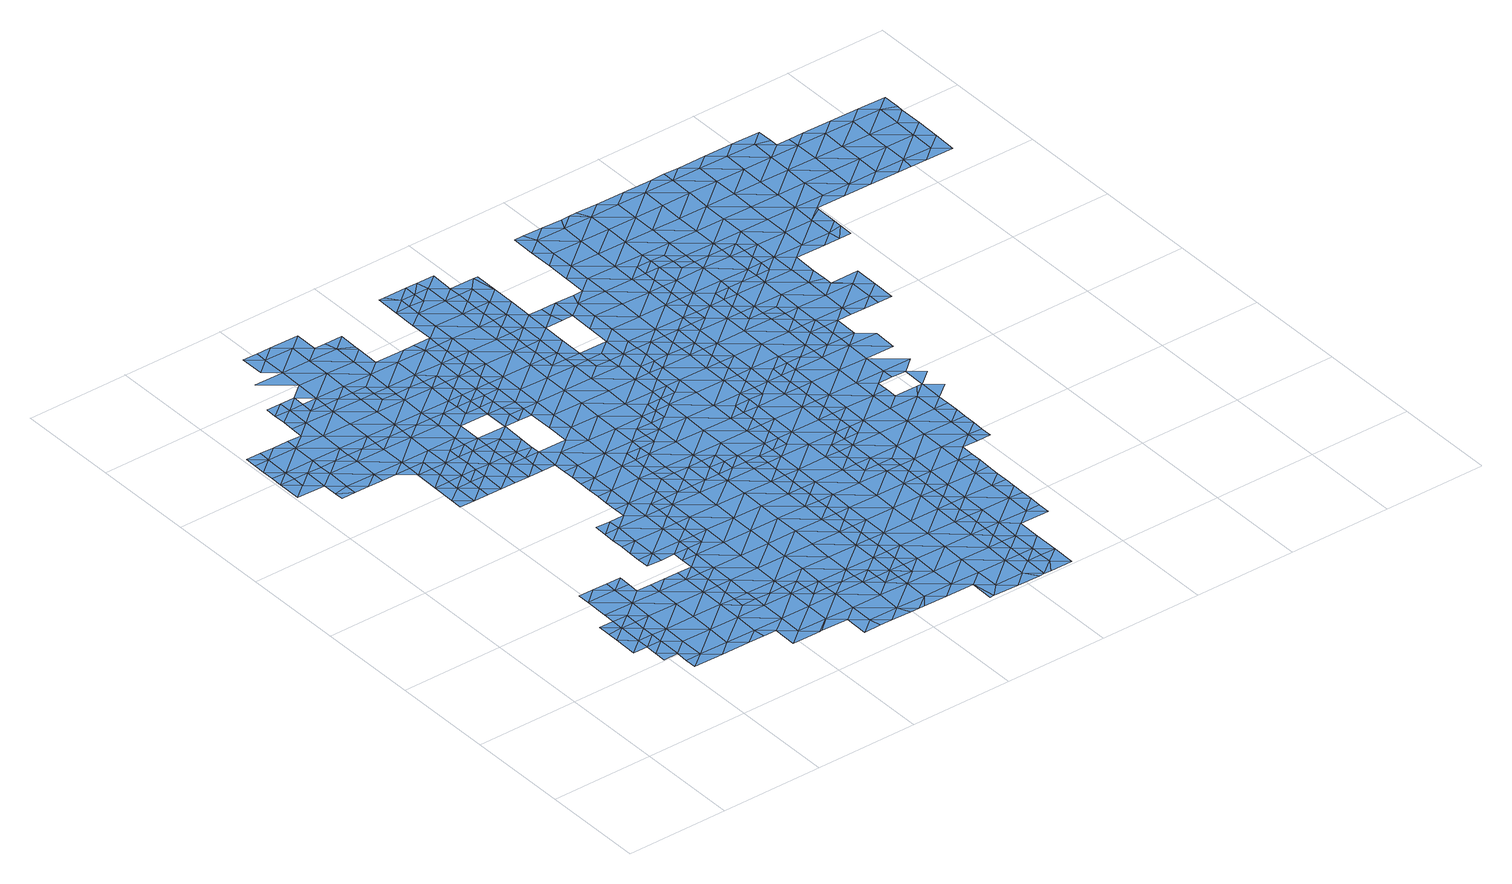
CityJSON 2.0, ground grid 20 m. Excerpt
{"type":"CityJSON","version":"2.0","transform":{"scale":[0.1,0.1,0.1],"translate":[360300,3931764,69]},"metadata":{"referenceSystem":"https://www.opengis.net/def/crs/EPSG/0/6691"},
"CityObjects":{
"waterbody1":{"type":"WaterBody","attributes":{"name":"9","class":"1140","function":"1","WaterBodyRiverFloodingRiskAttribute.description":"5","WaterBodyRiverFloodingRiskAttribute.rankOrg":"2","WaterBodyRiverFloodingRiskAttribute.adminType":"2","WaterBodyRiverFloodingRiskAttribute.scale":"L1"},"geometry":[{"type":"MultiSurface","lod":"1","boundaries":[[[0,1,2]],[[3,4,2]],[[1,3,2]],[[5,6,1]],[[5,7,6]],[[8,6,7]],[[6,9,1]],[[3,1,9]],[[10,11,12]],[[13,14,15]],[[13,3,9]],[[15,3,13]],[[16,17,12]],[[18,11,19]],[[20,6,8]],[[6,21,9]],[[16,12,11]],[[22,23,17]],[[18,14,13]],[[19,14,18]],[[21,13,9]],[[16,11,18]],[[6,20,21]],[[24,18,13]],[[25,17,16]],[[22,17,25]],[[20,8,26]],[[27,24,13]],[[24,16,18]],[[27,13,21]],[[28,22,25]],[[29,25,16]],[[30,20,26]],[[31,29,16]],[[20,32,21]],[[33,28,25]],[[30,32,20]],[[34,33,25]],[[34,25,29]],[[35,27,21]],[[31,16,24]],[[30,26,36]],[[32,35,21]],[[37,24,27]],[[38,29,31]],[[35,37,27]],[[37,31,24]],[[30,36,39]],[[40,38,31]],[[41,32,30]],[[39,41,30]],[[42,43,44]],[[39,45,46]],[[47,48,44]],[[46,41,39]],[[35,32,49]],[[50,31,37]],[[45,51,46]],[[40,31,50]],[[41,52,32]],[[47,44,43]],[[53,54,35]],[[55,56,57]],[[53,35,49]],[[37,35,54]],[[58,59,48]],[[49,32,52]],[[58,48,47]],[[60,47,43]],[[61,40,50]],[[57,48,59]],[[62,60,43]],[[63,64,37]],[[57,65,55]],[[37,54,63]],[[50,37,64]],[[66,65,57]],[[67,49,52]],[[57,59,66]],[[68,69,70]],[[71,72,51]],[[73,47,60]],[[74,75,50]],[[70,69,76]],[[77,68,70]],[[46,51,72]],[[74,50,64]],[[61,50,75]],[[62,78,60]],[[41,46,79]],[[41,80,52]],[[81,67,52]],[[82,77,70]],[[83,77,82]],[[84,72,71]],[[85,83,82]],[[76,86,70]],[[46,72,79]],[[82,87,85]],[[88,60,78]],[[73,60,88]],[[89,85,87]],[[89,90,91]],[[41,79,80]],[[81,52,80]],[[92,82,70]],[[90,89,87]],[[93,94,78]],[[95,84,96]],[[88,78,94]],[[70,86,97]],[[98,95,96]],[[99,72,84]],[[100,81,80]],[[101,102,103]],[[79,104,80]],[[97,86,105]],[[101,88,94]],[[103,88,101]],[[92,70,97]],[[87,82,92]],[[90,87,106]],[[93,107,94]],[[79,72,108]],[[104,109,80]],[[101,110,102]],[[84,95,99]],[[109,111,80]],[[79,108,104]],[[98,112,95]],[[113,101,94]],[[114,102,110]],[[100,80,111]],[[105,115,97]],[[72,99,108]],[[116,87,92]],[[113,94,107]],[[117,114,118]],[[106,87,116]],[[118,114,110]],[[119,120,97]],[[121,110,101]],[[119,97,115]],[[122,121,101]],[[123,95,112]],[[92,97,120]],[[124,104,108]],[[125,113,107]],[[101,113,122]],[[126,125,107]],[[127,106,116]],[[128,106,127]],[[99,95,123]],[[129,118,110]],[[130,131,92]],[[132,128,127]],[[130,92,120]],[[133,129,110]],[[134,123,112]],[[133,110,121]],[[116,92,131]],[[135,124,108]],[[136,132,127]],[[137,113,125]],[[138,132,136]],[[108,99,139]],[[140,141,116]],[[139,99,123]],[[142,138,136]],[[140,116,131]],[[126,143,125]],[[139,144,108]],[[127,116,141]],[[145,142,136]],[[146,142,145]],[[134,147,123]],[[148,146,145]],[[135,108,144]],[[149,125,143]],[[150,136,127]],[[137,125,149]],[[151,143,152]],[[151,148,145]],[[152,148,151]],[[147,153,123]],[[127,141,154]],[[123,155,139]],[[156,135,144]],[[157,149,143]],[[158,144,139]],[[159,145,136]],[[153,155,123]],[[157,143,151]],[[154,141,160]],[[150,127,154]],[[155,158,139]],[[161,156,144]],[[147,162,153]],[[163,161,144]],[[145,164,151]],[[163,144,158]],[[160,165,154]],[[159,136,150]],[[159,164,145]],[[166,149,157]],[[151,164,157]],[[167,150,154]],[[153,162,168]],[[167,154,165]],[[169,158,155]],[[164,170,157]],[[171,159,150]],[[168,172,153]],[[153,172,155]],[[173,171,150]],[[173,150,167]],[[174,167,165]],[[157,170,166]],[[175,169,155]],[[176,174,165]],[[177,164,159]],[[178,179,180]],[[178,181,182]],[[183,177,159]],[[184,175,155]],[[183,159,171]],[[172,184,155]],[[179,185,180]],[[170,186,166]],[[187,172,168]],[[188,167,174]],[[181,178,180]],[[189,166,186]],[[176,190,174]],[[185,191,180]],[[192,188,174]],[[193,164,177]],[[180,194,181]],[[184,195,175]],[[196,189,197]],[[189,186,197]],[[195,198,199]],[[192,174,190]],[[200,187,201]],[[199,175,195]],[[202,193,177]],[[197,203,196]],[[203,191,204]],[[170,164,205]],[[180,191,194]],[[204,196,203]],[[206,184,172]],[[195,207,198]],[[208,192,190]],[[209,207,210]],[[209,198,207]],[[211,208,190]],[[164,193,205]],[[212,194,191]],[[187,200,213]],[[214,206,172]],[[186,170,215]],[[186,216,197]],[[172,187,214]],[[217,213,200]],[[207,218,210]],[[202,219,193]],[[191,203,212]],[[215,170,205]],[[184,220,195]],[[221,218,222]],[[221,210,218]],[[187,213,214]],[[223,192,208]],[[212,224,194]],[[224,225,226]],[[219,227,193]],[[197,228,203]],[[226,194,224]],[[227,229,193]],[[193,229,205]],[[218,230,222]],[[211,231,208]],[[232,230,233]],[[232,222,230]],[[186,215,216]],[[224,234,225]],[[220,184,206]],[[207,195,220]],[[231,235,208]],[[236,225,234]],[[211,237,231]],[[207,238,218]],[[230,239,233]],[[223,208,235]],[[240,215,205]],[[220,238,207]],[[241,236,234]],[[229,240,205]],[[242,239,243]],[[242,233,239]],[[197,216,228]],[[244,245,213]],[[234,246,241]],[[213,217,244]],[[212,203,247]],[[248,246,249]],[[214,245,206]],[[248,241,246]],[[250,230,218]],[[239,251,243]],[[214,213,245]],[[252,244,217]],[[253,251,254]],[[253,243,251]],[[203,228,247]],[[249,255,256]],[[224,212,257]],[[256,255,258]],[[206,259,220]],[[260,218,238]],[[255,249,246]],[[230,250,239]],[[229,261,240]],[[251,262,254]],[[216,215,263]],[[262,264,265]],[[257,212,247]],[[257,266,224]],[[266,246,234]],[[263,215,240]],[[216,267,228]],[[265,254,262]],[[268,269,258]],[[234,224,266]],[[259,206,245]],[[220,270,238]],[[218,260,250]],[[239,271,251]],[[262,272,264]],[[261,273,240]],[[244,252,274]],[[258,255,268]],[[272,275,276]],[[276,264,272]],[[246,277,255]],[[216,263,267]],[[278,244,274]],[[228,279,247]],[[245,244,278]],[[280,257,247]],[[270,220,259]],[[281,260,238]],[[273,261,282]],[[273,283,240]],[[240,283,263]],[[271,239,250]],[[284,269,285]],[[269,268,285]],[[286,287,288]],[[289,290,245]],[[286,275,272]],[[288,275,286]],[[289,245,278]],[[279,280,247]],[[255,291,268]],[[228,267,292]],[[246,266,277]],[[262,251,293]],[[259,245,290]],[[277,291,255]],[[280,294,257]],[[295,238,270]],[[296,284,285]],[[297,250,260]],[[293,251,271]],[[294,298,257]],[[257,298,266]],[[283,299,263]],[[274,300,301]],[[278,274,301]],[[293,302,262]],[[303,267,263]],[[304,287,286]],[[228,292,279]],[[305,306,259]],[[268,307,285]],[[259,290,305]],[[272,262,302]],[[270,259,306]],[[298,308,266]],[[238,295,281]],[[309,271,250]],[[310,278,301]],[[311,286,272]],[[308,312,266]],[[266,312,277]],[[300,313,301]],[[302,314,272]],[[315,304,286]],[[316,299,283]],[[317,318,270]],[[296,285,319]],[[320,280,279]],[[270,306,317]],[[268,291,307]],[[295,270,318]],[[312,321,277]],[[260,281,297]],[[322,293,271]],[[292,323,279]],[[303,263,299]],[[292,267,303]],[[321,324,277]],[[277,324,291]],[[325,326,295]],[[295,326,281]],[[327,320,279]],[[328,301,313]],[[310,301,328]],[[293,329,302]],[[295,318,325]],[[319,285,330]],[[311,272,314]],[[285,307,330]],[[250,297,309]],[[292,331,323]],[[332,333,291]],[[316,334,299]],[[315,286,311]],[[279,323,327]],[[331,292,303]],[[291,324,332]],[[335,336,281]],[[281,336,297]],[[307,291,333]],[[337,338,302]],[[293,322,329]],[[281,326,335]],[[337,302,329]],[[320,327,339]],[[334,340,299]],[[299,340,303]],[[271,309,322]],[[341,319,330]],[[342,319,341]],[[316,343,334]],[[314,302,338]],[[344,345,307]],[[346,347,348]],[[349,342,350]],[[344,307,333]],[[338,351,314]],[[346,315,311]],[[348,315,346]],[[352,353,297]],[[297,353,309]],[[330,307,345]],[[354,323,331]],[[350,342,341]],[[351,355,314]],[[340,356,303]],[[314,355,311]],[[357,331,303]],[[297,336,352]],[[356,357,303]],[[358,341,330]],[[359,358,330]],[[360,329,322]],[[330,345,359]],[[361,347,346]],[[362,347,361]],[[363,364,309]],[[365,354,331]],[[366,350,341]],[[367,362,361]],[[309,353,363]],[[355,368,311]],[[322,309,364]],[[369,360,322]],[[365,331,357]],[[366,341,358]],[[370,367,361]],[[371,367,370]],[[371,372,373]],[[346,311,368]],[[322,364,369]],[[374,368,355]],[[372,371,370]],[[368,375,346]],[[360,369,376]],[[346,377,361]],[[378,379,357]],[[365,357,379]],[[377,370,361]],[[380,372,370]],[[381,365,379]],[[377,346,375]],[[374,382,368]],[[378,383,379]],[[384,380,370]],[[382,385,368]],[[368,385,375]],[[374,386,382]],[[381,379,387]],[[370,377,384]],[[379,383,387]],[[385,388,375]],[[388,389,375]],[[375,389,377]],[[384,390,380]],[[391,390,392]],[[383,393,387]],[[389,394,377]],[[391,380,390]],[[394,395,377]],[[377,395,384]],[[383,396,393]],[[390,397,392]],[[395,398,384]],[[399,387,393]],[[400,392,397]],[[398,401,384]],[[384,401,390]],[[402,400,397]],[[396,403,393]],[[397,404,402]],[[405,404,406]],[[405,402,404]],[[393,407,399]],[[408,409,390]],[[390,401,408]],[[407,393,403]],[[397,390,409]],[[410,411,403]],[[411,406,404]],[[410,406,411]],[[412,407,403]],[[412,403,411]],[[397,409,413]],[[404,397,414]],[[415,407,412]],[[413,409,416]],[[414,397,413]],[[411,404,414]],[[414,417,411]],[[411,418,412]],[[419,415,412]],[[416,420,413]],[[417,418,411]],[[421,414,413]],[[419,412,418]],[[413,420,421]],[[422,423,424]],[[423,419,418]],[[422,419,423]],[[421,420,425]],[[417,414,426]],[[426,414,421]],[[418,417,427]],[[428,429,430]],[[428,424,429]],[[431,432,418]],[[425,433,421]],[[424,423,429]],[[418,427,431]],[[434,417,426]],[[423,418,432]],[[427,417,434]],[[435,426,421]],[[436,437,438]],[[439,429,423]],[[437,430,429]],[[436,430,437]],[[440,439,423]],[[435,421,433]],[[423,432,440]],[[441,427,434]],[[435,442,426]],[[443,444,445]],[[446,438,437]],[[445,438,446]],[[442,447,426]],[[448,435,433]],[[434,426,447]],[[449,448,433]],[[450,441,434]],[[443,445,446]],[[451,429,439]],[[429,452,437]],[[453,446,437]],[[450,434,447]],[[454,435,448]],[[455,451,439]],[[456,441,450]],[[452,453,437]],[[457,443,446]],[[449,458,448]],[[452,429,451]],[[446,453,457]],[[448,459,454]],[[458,459,448]],[[443,457,460]],[[455,461,451]],[[462,453,452]],[[463,452,451]],[[463,451,461]],[[464,462,452]],[[463,465,452]],[[463,461,466]],[[464,452,465]],[[466,467,463]],[[468,464,465]],[[469,465,463]],[[467,466,470]],[[467,469,463]],[[471,472,465]],[[471,465,469]],[[468,465,472]]]}]},
"waterbody2":{"type":"WaterBody","attributes":{"name":"9","class":"1140","function":"1","WaterBodyRiverFloodingRiskAttribute.description":"5","WaterBodyRiverFloodingRiskAttribute.rankOrg":"1","WaterBodyRiverFloodingRiskAttribute.adminType":"2","WaterBodyRiverFloodingRiskAttribute.scale":"L1"},"geometry":[{"type":"MultiSurface","lod":"1","boundaries":[[[19,11,473]],[[11,10,473]],[[474,4,475]],[[4,15,475]],[[15,14,475]],[[15,4,3]],[[473,476,477]],[[474,475,477]],[[10,478,473]],[[19,473,14]],[[473,478,476]],[[473,477,475]],[[14,473,475]]]}]},
"waterbody3":{"type":"WaterBody","attributes":{"name":"9","class":"1140","function":"1","WaterBodyRiverFloodingRiskAttribute.description":"5","WaterBodyRiverFloodingRiskAttribute.rankOrg":"1","WaterBodyRiverFloodingRiskAttribute.adminType":"2","WaterBodyRiverFloodingRiskAttribute.scale":"L1"},"geometry":[{"type":"MultiSurface","lod":"1","boundaries":[[[479,480,481]],[[480,65,482]],[[483,56,55]],[[484,56,483]],[[485,56,484]],[[486,487,488]],[[489,488,490]],[[491,490,492]],[[491,493,490]],[[493,494,495]],[[493,489,490]],[[495,489,493]],[[496,489,495]],[[118,129,481]],[[497,498,499]],[[498,479,499]],[[479,498,500]],[[500,501,479]],[[501,502,503]],[[502,504,503]],[[505,503,504]],[[483,503,505]],[[503,483,479]],[[483,480,479]],[[480,483,65]],[[506,507,508]],[[55,65,483]],[[487,485,484]],[[487,484,488]],[[486,488,509]],[[179,508,510]],[[484,490,488]],[[490,484,505]],[[490,505,492]],[[511,492,505]],[[494,512,495]],[[512,496,495]],[[484,483,505]],[[504,511,505]],[[503,479,501]],[[103,73,88]],[[73,103,513]],[[66,482,65]],[[66,59,482]],[[73,513,47]],[[58,47,513]],[[508,182,506]],[[507,510,508]],[[510,507,499]],[[510,499,481]],[[129,510,481]],[[178,182,508]],[[179,178,508]],[[479,481,499]],[[497,499,507]],[[509,488,489]],[[103,102,513]],[[102,482,513]],[[102,114,482]],[[114,117,482]],[[118,481,117]],[[480,117,481]],[[480,482,117]],[[59,513,482]],[[59,58,513]],[[514,486,509]]]}]},
"waterbody4":{"type":"WaterBody","attributes":{"name":"9","class":"1140","function":"1","WaterBodyRiverFloodingRiskAttribute.description":"5","WaterBodyRiverFloodingRiskAttribute.rankOrg":"2","WaterBodyRiverFloodingRiskAttribute.adminType":"2","WaterBodyRiverFloodingRiskAttribute.scale":"L1"},"geometry":[{"type":"MultiSurface","lod":"1","boundaries":[[[515,516,504]],[[494,493,517]],[[512,494,517]],[[491,492,518]],[[518,492,516]],[[516,519,518]],[[519,516,520]],[[521,520,522]],[[523,524,525]],[[526,525,524]],[[527,506,182]],[[506,527,528]],[[529,528,527]],[[525,528,529]],[[530,525,529]],[[530,531,525]],[[532,521,522]],[[533,534,519]],[[535,519,534]],[[519,535,517]],[[535,536,517]],[[537,536,535]],[[518,517,493]],[[515,538,520]],[[539,540,541]],[[541,540,542]],[[543,522,544]],[[545,546,544]],[[546,547,544]],[[547,543,544]],[[546,548,547]],[[549,545,544]],[[511,504,516]],[[550,498,497]],[[551,539,541]],[[551,552,539]],[[498,550,553]],[[553,550,526]],[[551,526,552]],[[522,541,554]],[[549,544,554]],[[528,507,506]],[[550,507,528]],[[553,551,538]],[[497,507,550]],[[500,498,553]],[[522,554,544]],[[555,517,536]],[[535,556,537]],[[557,540,539]],[[542,554,541]],[[519,517,518]],[[558,556,535]],[[534,558,535]],[[519,521,533]],[[522,543,532]],[[520,541,522]],[[520,516,515]],[[550,528,525]],[[526,524,559]],[[531,523,525]],[[560,557,561]],[[561,557,539]],[[492,511,516]],[[518,493,491]],[[515,553,538]],[[561,539,552]],[[525,526,550]],[[551,553,526]],[[553,515,501]],[[501,500,553]],[[502,501,515]],[[559,552,526]],[[504,502,515]],[[541,538,551]],[[538,541,520]],[[555,512,517]],[[519,520,521]]]}]},
"waterbody5":{"type":"WaterBody","attributes":{"name":"9","class":"1140","function":"1","WaterBodyRiverFloodingRiskAttribute.description":"5","WaterBodyRiverFloodingRiskAttribute.rankOrg":"1","WaterBodyRiverFloodingRiskAttribute.adminType":"2","WaterBodyRiverFloodingRiskAttribute.scale":"L1"},"geometry":[{"type":"MultiSurface","lod":"1","boundaries":[[[549,554,562]],[[562,554,542]],[[563,545,562]],[[542,540,562]],[[564,565,563]],[[540,566,562]],[[562,567,563]],[[568,569,570]],[[569,564,570]],[[567,564,563]],[[557,566,540]],[[571,568,570]],[[562,566,567]],[[567,572,564]],[[557,560,566]],[[572,573,564]],[[571,570,574]],[[570,564,573]],[[552,559,561]],[[570,573,574]],[[566,575,567]],[[576,560,561]],[[575,566,560]],[[561,559,576]],[[567,577,572]],[[575,577,567]],[[575,560,576]],[[559,524,576]],[[578,574,573]],[[573,572,579]],[[524,580,576]],[[579,572,581]],[[573,579,578]],[[572,577,581]],[[575,582,577]],[[579,581,583]],[[575,576,584]],[[577,585,581]],[[524,523,580]],[[584,576,580]],[[575,584,582]],[[577,582,585]],[[586,583,581]],[[523,531,580]],[[587,581,585]],[[182,588,527]],[[586,581,587]],[[529,527,588]],[[182,181,588]],[[589,582,584]],[[590,531,530]],[[591,580,531]],[[580,592,584]],[[590,529,588]],[[530,529,590]],[[181,194,588]],[[592,589,584]],[[194,226,588]],[[225,590,588]],[[591,531,590]],[[226,225,588]],[[592,580,591]],[[225,236,590]],[[236,241,590]],[[592,593,589]],[[591,590,241]],[[241,248,591]],[[248,249,591]],[[591,249,592]],[[256,258,592]],[[256,592,249]],[[593,592,258]]]}]},
"waterbody6":{"type":"WaterBody","attributes":{"name":"9","class":"1140","function":"1","WaterBodyRiverFloodingRiskAttribute.description":"5","WaterBodyRiverFloodingRiskAttribute.rankOrg":"1","WaterBodyRiverFloodingRiskAttribute.adminType":"2","WaterBodyRiverFloodingRiskAttribute.scale":"L1"},"geometry":[{"type":"MultiSurface","lod":"1","boundaries":[[[137,594,595]],[[129,596,597]],[[133,596,129]],[[133,121,596]],[[596,598,597]],[[137,149,594]],[[595,594,598]],[[598,596,595]],[[595,121,122]],[[596,121,595]],[[122,113,595]],[[113,137,595]]]}]},
"waterbody7":{"type":"WaterBody","attributes":{"name":"9","class":"1140","function":"1","WaterBodyRiverFloodingRiskAttribute.description":"5","WaterBodyRiverFloodingRiskAttribute.rankOrg":"3","WaterBodyRiverFloodingRiskAttribute.adminType":"2","WaterBodyRiverFloodingRiskAttribute.scale":"L1"},"geometry":[{"type":"MultiSurface","lod":"1","boundaries":[[[599,600,601]],[[600,75,601]],[[275,602,603]],[[211,604,237]],[[288,602,275]],[[276,275,603]],[[276,603,264]],[[605,606,607]],[[608,607,609]],[[610,608,611]],[[612,610,613]],[[210,221,612]],[[233,242,614]],[[242,243,614]],[[243,253,615]],[[616,210,612]],[[199,617,175]],[[74,64,601]],[[75,74,601]],[[618,75,600]],[[619,600,599]],[[131,130,620]],[[140,131,621]],[[115,600,619]],[[115,105,600]],[[105,618,600]],[[86,618,105]],[[209,210,616]],[[608,614,607]],[[614,615,607]],[[614,243,615]],[[615,605,607]],[[604,602,237]],[[602,604,603]],[[604,622,603]],[[622,604,623]],[[623,604,624]],[[604,190,624]],[[211,190,604]],[[623,624,621]],[[623,621,620]],[[621,131,620]],[[625,623,620]],[[625,622,623]],[[605,622,625]],[[625,606,605]],[[606,625,619]],[[599,606,619]],[[609,606,599]],[[607,606,609]],[[611,608,609]],[[626,611,627]],[[613,611,626]],[[613,610,611]],[[628,613,626]],[[628,612,613]],[[616,612,628]],[[161,616,628]],[[156,161,628]],[[124,629,104]],[[109,104,629]],[[100,111,627]],[[627,81,100]],[[627,630,81]],[[53,67,630]],[[53,49,67]],[[163,158,617]],[[617,158,169]],[[169,175,617]],[[617,161,163]],[[67,81,630]],[[111,109,629]],[[629,626,111]],[[628,626,629]],[[111,626,627]],[[622,631,603]],[[288,632,602]],[[264,603,631]],[[631,622,605]],[[222,232,633]],[[232,233,633]],[[253,254,615]],[[634,115,619]],[[617,616,161]],[[63,54,635]],[[64,63,635]],[[619,625,634]],[[120,119,634]],[[130,120,620]],[[141,140,621]],[[119,115,634]],[[199,198,617]],[[198,616,617]],[[198,209,616]],[[221,222,612]],[[612,222,633]],[[612,633,610]],[[610,633,608]],[[633,614,608]],[[633,233,614]],[[615,631,605]],[[615,254,631]],[[254,265,631]],[[265,264,631]],[[287,632,288]],[[632,237,602]],[[190,176,624]],[[176,165,624]],[[624,165,621]],[[165,160,621]],[[160,141,621]],[[625,620,634]],[[620,120,634]],[[636,609,599]],[[611,609,636]],[[627,611,636]],[[124,135,629]],[[628,629,135]],[[627,635,630]],[[54,630,635]],[[54,53,630]],[[628,135,156]],[[636,635,627]],[[636,601,635]],[[601,64,635]],[[599,601,636]]]}]},
"waterbody8":{"type":"WaterBody","attributes":{"name":"9","class":"1140","function":"1","WaterBodyRiverFloodingRiskAttribute.description":"5","WaterBodyRiverFloodingRiskAttribute.rankOrg":"1","WaterBodyRiverFloodingRiskAttribute.adminType":"2","WaterBodyRiverFloodingRiskAttribute.scale":"L1"},"geometry":[{"type":"MultiSurface","lod":"1","boundaries":[[[185,179,637]],[[597,638,637]],[[204,638,196]],[[185,204,191]],[[179,597,637]],[[204,185,637]],[[638,204,637]]]}]},
"waterbody9":{"type":"WaterBody","attributes":{"name":"9","class":"1140","function":"1","WaterBodyRiverFloodingRiskAttribute.description":"5","WaterBodyRiverFloodingRiskAttribute.rankOrg":"1","WaterBodyRiverFloodingRiskAttribute.adminType":"2","WaterBodyRiverFloodingRiskAttribute.scale":"L1"},"geometry":[{"type":"MultiSurface","lod":"1","boundaries":[[[391,639,380]],[[640,641,642]],[[640,643,641]],[[640,644,643]],[[640,235,644]],[[223,235,640]],[[188,192,645]],[[640,645,192]],[[173,188,645]],[[188,173,167]],[[183,171,642]],[[373,372,639]],[[646,647,648]],[[646,648,639]],[[639,392,646]],[[348,347,649]],[[304,348,649]],[[348,304,315]],[[235,231,650]],[[231,237,650]],[[649,644,650]],[[651,644,649]],[[347,651,649]],[[362,651,347]],[[643,651,652]],[[652,651,367]],[[202,177,183]],[[202,183,642]],[[219,641,653]],[[640,642,645]],[[641,643,654]],[[235,650,644]],[[223,640,192]],[[645,171,173]],[[371,652,367]],[[373,639,648]],[[273,282,655]],[[651,643,644]],[[400,402,646]],[[656,646,402]],[[656,657,646]],[[658,657,656]],[[657,658,340]],[[356,340,658]],[[378,357,356]],[[378,658,383]],[[658,659,383]],[[396,383,659]],[[655,282,654]],[[282,653,654]],[[653,641,654]],[[406,656,405]],[[406,659,656]],[[654,648,655]],[[652,648,654]],[[652,654,643]],[[655,648,647]],[[655,647,343]],[[652,373,648]],[[378,356,658]],[[659,658,656]],[[647,646,657]],[[402,405,656]],[[362,367,651]],[[391,392,639]],[[410,659,406]],[[403,659,410]],[[659,403,396]],[[227,219,653]],[[227,653,229]],[[261,229,653]],[[261,653,282]],[[316,273,655]],[[316,655,343]],[[273,316,283]],[[371,373,652]],[[642,219,202]],[[642,641,219]],[[334,343,657]],[[343,647,657]],[[334,657,340]],[[392,400,646]],[[372,380,639]],[[642,171,645]],[[304,649,287]],[[237,632,650]],[[632,287,650]],[[649,650,287]]]}]},
"waterbody10":{"type":"WaterBody","attributes":{"name":"9","class":"1140","function":"1","WaterBodyRiverFloodingRiskAttribute.description":"5","WaterBodyRiverFloodingRiskAttribute.rankOrg":"1","WaterBodyRiverFloodingRiskAttribute.adminType":"2","WaterBodyRiverFloodingRiskAttribute.scale":"L1"},"geometry":[{"type":"MultiSurface","lod":"1","boundaries":[[[289,278,660]],[[660,278,310]],[[290,289,660]],[[305,290,661]],[[290,660,661]],[[306,305,661]],[[310,328,660]],[[317,306,662]],[[306,661,662]],[[318,317,662]],[[663,660,328]],[[661,660,663]],[[325,664,326]],[[325,318,664]],[[318,662,664]],[[665,661,663]],[[662,661,665]],[[335,666,336]],[[335,326,666]],[[337,329,667]],[[326,664,666]],[[667,329,360]],[[338,337,667]],[[668,664,662]],[[667,669,338]],[[670,662,665]],[[352,671,353]],[[669,355,351]],[[352,336,671]],[[351,338,669]],[[336,666,671]],[[360,376,667]],[[374,355,669]],[[363,353,672]],[[673,670,665]],[[353,671,672]],[[668,662,670]],[[364,363,672]],[[666,664,668]],[[674,671,666]],[[369,675,376]],[[369,364,675]],[[364,672,675]],[[669,667,676]],[[677,666,668]],[[667,376,676]],[[678,672,671]],[[374,669,386]],[[673,679,670]],[[679,680,670]],[[670,680,668]],[[376,675,676]],[[674,666,677]],[[669,681,386]],[[682,675,672]],[[680,683,668]],[[669,676,681]],[[683,684,668]],[[678,671,674]],[[677,668,684]],[[685,676,675]],[[686,674,677]],[[382,687,385]],[[382,386,687]],[[688,686,677]],[[688,677,684]],[[386,681,687]],[[682,672,678]],[[689,681,676]],[[687,690,385]],[[388,690,389]],[[388,385,690]],[[691,692,674]],[[691,674,686]],[[685,675,682]],[[678,674,692]],[[690,693,389]],[[694,682,678]],[[394,693,395]],[[394,389,693]],[[695,694,678]],[[695,678,692]],[[689,676,685]],[[687,681,689]],[[693,696,395]],[[398,696,401]],[[398,395,696]],[[697,685,682]],[[697,682,694]],[[687,689,698]],[[690,687,699]],[[408,401,700]],[[401,696,700]],[[699,687,698]],[[693,690,699]],[[409,408,416]],[[416,408,700]],[[697,694,701]],[[689,685,702]],[[702,685,697]],[[703,698,689]],[[693,699,704]],[[696,693,705]],[[706,699,698]],[[701,707,697]],[[708,703,689]],[[705,693,704]],[[700,696,705]],[[708,689,702]],[[416,700,420]],[[703,706,698]],[[707,709,697]],[[710,702,697]],[[706,711,699]],[[712,704,699]],[[709,710,697]],[[712,699,711]],[[420,700,713]],[[714,708,702]],[[700,705,713]],[[715,714,702]],[[715,702,710]],[[716,705,704]],[[717,704,712]],[[714,718,708]],[[719,703,708]],[[425,420,713]],[[720,706,703]],[[718,719,708]],[[721,713,705]],[[722,717,712]],[[433,425,713]],[[716,704,717]],[[723,703,719]],[[720,703,723]],[[721,433,713]],[[722,724,717]],[[721,705,716]],[[725,723,719]],[[726,716,717]],[[727,724,723]],[[724,726,717]],[[449,433,721]],[[728,721,716]],[[721,458,449]],[[728,729,721]],[[721,729,458]]]}]},
"waterbody11":{"type":"WaterBody","attributes":{"name":"9","class":"1140","function":"1","WaterBodyRiverFloodingRiskAttribute.description":"5","WaterBodyRiverFloodingRiskAttribute.rankOrg":"1","WaterBodyRiverFloodingRiskAttribute.adminType":"2","WaterBodyRiverFloodingRiskAttribute.scale":"L1"},"geometry":[{"type":"MultiSurface","lod":"1","boundaries":[[[730,284,731]],[[342,349,731]],[[732,730,731]],[[284,296,731]],[[296,342,731]],[[296,319,342]],[[732,731,349]]]}]},
"waterbody12":{"type":"WaterBody","attributes":{"name":"9","class":"1140","function":"1","WaterBodyRiverFloodingRiskAttribute.description":"5","WaterBodyRiverFloodingRiskAttribute.rankOrg":"1","WaterBodyRiverFloodingRiskAttribute.adminType":"2","WaterBodyRiverFloodingRiskAttribute.scale":"L1"},"geometry":[{"type":"MultiSurface","lod":"1","boundaries":[[[733,734,735]],[[734,733,736]],[[737,738,739]],[[740,739,738]],[[739,740,741]],[[741,740,742]],[[741,743,739]],[[741,744,743]],[[741,745,744]],[[741,746,745]],[[747,745,746]],[[747,748,745]],[[468,472,735]],[[442,435,749]],[[387,399,750]],[[751,424,752]],[[753,387,750]],[[381,387,753]],[[753,365,381]],[[754,365,753]],[[754,755,365]],[[754,339,755]],[[321,312,756]],[[757,756,312]],[[756,757,758]],[[758,757,759]],[[757,760,759]],[[760,757,298]],[[308,298,757]],[[294,280,760]],[[736,733,761]],[[359,345,762]],[[320,760,280]],[[294,760,298]],[[359,762,358]],[[763,764,762]],[[764,763,765]],[[766,767,768]],[[766,769,767]],[[770,769,766]],[[769,771,767]],[[769,772,771]],[[768,767,773]],[[773,767,774]],[[775,773,774]],[[733,735,472]],[[776,777,778]],[[779,737,780]],[[781,777,776]],[[776,778,782]],[[783,784,785]],[[786,784,783]],[[787,784,786]],[[787,788,784]],[[789,788,787]],[[790,788,789]],[[788,790,791]],[[791,790,792]],[[792,790,793]],[[793,790,794]],[[790,789,794]],[[782,795,758]],[[399,407,750]],[[415,419,751]],[[427,441,796]],[[797,456,450]],[[447,442,749]],[[797,798,799]],[[454,749,435]],[[800,798,459]],[[801,802,803]],[[804,799,798]],[[805,806,804]],[[308,757,312]],[[321,756,324]],[[807,808,809]],[[810,808,811]],[[812,774,767]],[[812,767,771]],[[784,813,814]],[[815,771,772]],[[772,769,770]],[[761,733,816]],[[817,761,816]],[[758,818,782]],[[818,776,782]],[[776,819,781]],[[781,819,820]],[[819,754,820]],[[781,820,821]],[[821,822,781]],[[777,781,822]],[[822,779,777]],[[822,823,779]],[[824,779,823]],[[823,438,824]],[[436,438,823]],[[462,464,825]],[[826,761,817]],[[827,761,826]],[[827,828,761]],[[826,829,827]],[[830,829,826]],[[826,831,830]],[[832,831,833]],[[831,817,833]],[[817,470,833]],[[467,470,817]],[[466,461,834]],[[470,466,834]],[[817,469,467]],[[470,834,833]],[[834,835,833]],[[826,817,831]],[[816,469,817]],[[736,761,828]],[[736,828,836]],[[828,837,836]],[[734,736,836]],[[836,838,734]],[[836,839,838]],[[838,840,734]],[[840,838,841]],[[841,838,842]],[[838,843,842]],[[842,843,844]],[[845,842,844]],[[846,842,845]],[[847,846,845]],[[842,846,841]],[[846,848,841]],[[733,472,816]],[[735,464,468]],[[472,471,816]],[[471,469,816]],[[462,457,453]],[[780,777,779]],[[849,777,780]],[[777,849,778]],[[780,737,850]],[[851,850,739]],[[852,851,743]],[[853,852,744]],[[853,744,854]],[[855,764,856]],[[750,821,820]],[[823,822,821]],[[436,823,430]],[[752,424,428]],[[455,439,440]],[[461,857,834]],[[858,835,834]],[[835,832,833]],[[859,829,830]],[[827,829,860]],[[861,827,860]],[[827,861,862]],[[862,828,827]],[[863,837,828]],[[810,811,792]],[[864,810,792]],[[865,864,866]],[[837,839,836]],[[865,866,867]],[[855,762,764]],[[855,358,762]],[[332,324,868]],[[324,756,868]],[[795,868,756]],[[868,795,765]],[[869,795,782]],[[782,778,869]],[[763,868,765]],[[763,333,868]],[[843,838,839]],[[844,843,870]],[[871,845,844]],[[871,872,845]],[[784,814,785]],[[784,788,813]],[[788,791,813]],[[791,792,811]],[[793,864,792]],[[873,793,794]],[[323,354,327]],[[327,354,755]],[[320,339,760]],[[759,760,339]],[[327,755,339]],[[354,365,755]],[[820,754,753]],[[750,820,753]],[[872,874,845]],[[874,847,845]],[[746,741,742]],[[875,742,740]],[[848,846,847]],[[875,876,877]],[[848,840,841]],[[840,735,734]],[[735,825,464]],[[876,460,877]],[[457,462,825]],[[876,738,444]],[[445,824,438]],[[779,824,737]],[[850,737,739]],[[876,875,738]],[[740,738,875]],[[851,739,743]],[[852,743,744]],[[744,745,878]],[[879,746,880]],[[747,746,879]],[[344,333,763]],[[345,344,763]],[[345,763,762]],[[795,756,758]],[[333,332,868]],[[878,745,748]],[[854,744,878]],[[881,882,802]],[[801,881,802]],[[785,814,815]],[[815,814,771]],[[813,771,814]],[[813,812,771]],[[812,813,791]],[[811,812,791]],[[811,774,812]],[[808,774,811]],[[774,808,775]],[[807,775,808]],[[804,882,805]],[[804,802,882]],[[798,802,804]],[[798,803,802]],[[800,803,798]],[[454,459,749]],[[459,798,749]],[[797,749,798]],[[797,447,749]],[[450,447,797]],[[415,751,407]],[[407,751,750]],[[752,750,751]],[[752,821,750]],[[821,752,823]],[[752,430,823]],[[428,430,752]],[[422,751,419]],[[422,424,751]],[[461,455,857]],[[455,440,857]],[[440,432,857]],[[432,431,796]],[[431,427,796]],[[432,796,857]],[[834,857,796]],[[796,858,834]],[[858,796,456]],[[441,456,796]],[[858,456,797]],[[797,799,858]],[[858,799,835]],[[799,883,835]],[[799,804,883]],[[804,806,883]],[[883,884,835]],[[835,884,832]],[[885,886,859]],[[886,829,859]],[[829,886,860]],[[807,809,862]],[[862,809,828]],[[828,809,863]],[[808,863,809]],[[810,863,808]],[[864,863,810]],[[837,863,864]],[[865,837,864]],[[837,865,839]],[[867,839,865]],[[839,867,843]],[[843,867,870]],[[867,887,870]],[[867,866,887]],[[887,866,888]],[[866,889,888]],[[866,793,889]],[[793,866,864]],[[793,873,889]],[[890,891,888]],[[888,891,892]],[[890,888,889]],[[887,888,892]],[[893,887,892]],[[870,887,893]],[[870,893,894]],[[870,894,844]],[[895,844,894]],[[895,871,844]],[[880,874,872]],[[746,874,880]],[[746,847,874]],[[742,847,746]],[[875,847,742]],[[875,848,847]],[[877,848,875]],[[848,877,840]],[[840,877,735]],[[735,877,825]],[[460,825,877]],[[825,460,457]],[[443,460,876]],[[444,443,876]],[[445,444,824]],[[444,738,824]],[[738,737,824]]]}]}
},
"vertices":[
[191,202,5],[220,202,5],[192,225,5],[220,248,5],[192,248,5],[219,178,5],[248,178,5],[219,155,5],[276,154,5],[248,224,5],[194,341,5],[222,340,5],[194,364,5],[249,270,5],[221,294,5],[221,271,5],[251,363,5],[195,410,5],[250,317,5],[222,317,5],[304,177,5],[305,223,5],[223,433,5],[195,433,5],[307,316,5],[251,409,5],[332,154,5],[306,270,5],[252,432,5],[279,386,5],[361,176,5],[307,362,5],[362,222,5],[280,432,5],[280,409,5],[363,269,5],[363,153,5],[363,315,5],[308,385,5],[389,153,5],[336,385,5],[418,175,5],[200,757,5],[228,756,5],[200,780,5],[388,106,5],[417,129,5],[229,802,5],[201,826,5],[390,245,5],[364,361,5],[445,106,5],[418,222,5],[391,268,5],[391,291,5],[202,895,5],[174,896,5],[202,872,5],[229,825,5],[230,849,5],[257,779,5],[364,384,5],[257,756,5],[392,314,5],[392,338,5],[231,895,5],[230,872,5],[419,245,5],[337,454,5],[337,431,5],[365,454,5],[448,106,5],[474,128,5],[257,802,5],[392,361,5],[393,384,5],[365,430,5],[337,477,5],[285,755,5],[474,174,5],[475,221,5],[447,244,5],[366,500,5],[338,500,5],[502,105,5],[338,523,5],[393,430,5],[367,546,5],[286,801,5],[339,546,5],[367,569,5],[339,570,5],[423,499,5],[313,755,5],[314,778,5],[530,81,5],[501,58,5],[422,453,5],[534,58,5],[530,127,5],[475,244,5],[314,824,5],[287,848,5],[286,825,5],[503,197,5],[422,430,5],[396,569,5],[342,754,5],[531,174,5],[503,220,5],[315,870,5],[504,243,5],[558,58,5],[342,801,5],[287,871,5],[450,429,5],[424,545,5],[287,894,5],[316,893,5],[450,452,5],[451,475,5],[343,847,5],[343,824,5],[586,80,5],[531,197,5],[370,777,5],[370,754,5],[424,591,5],[396,592,5],[344,893,5],[451,498,5],[451,522,5],[396,615,5],[344,870,5],[597,57,5],[560,196,5],[425,638,5],[371,800,5],[397,638,5],[587,126,5],[452,545,5],[452,568,5],[397,661,5],[398,754,5],[588,173,5],[426,684,5],[397,684,5],[614,57,4],[398,707,5],[399,800,5],[482,637,5],[426,730,5],[398,730,5],[643,79,4],[481,590,5],[644,126,4],[588,196,5],[427,776,5],[616,149,5],[482,683,5],[481,567,5],[616,195,5],[626,57,4],[616,172,5],[483,729,5],[509,567,5],[456,799,5],[510,613,5],[671,56,4],[644,149,4],[484,775,5],[510,659,5],[700,79,4],[510,636,5],[538,590,5],[672,148,4],[537,566,5],[511,706,5],[402,961,5],[401,938,5],[430,961,5],[430,984,5],[402,985,5],[511,682,5],[700,125,4],[430,938,5],[485,822,5],[728,55,4],[538,613,5],[457,845,5],[566,566,5],[458,937,5],[566,612,5],[540,728,5],[459,984,5],[701,171,5],[457,891,5],[485,868,5],[673,194,5],[673,171,5],[735,9,4],[727,9,4],[539,705,5],[486,914,5],[458,914,5],[540,774,5],[757,124,4],[702,217,5],[594,589,5],[674,218,5],[674,241,5],[594,566,5],[487,960,5],[756,31,4],[756,78,4],[541,821,5],[542,867,5],[784,8,4],[703,263,5],[568,705,5],[758,170,5],[674,264,5],[675,287,5],[595,612,5],[487,1006,5],[459,1030,5],[459,1007,5],[568,728,5],[543,913,5],[568,751,5],[703,310,5],[623,588,5],[675,310,5],[675,333,5],[488,1053,5],[623,611,5],[460,1053,5],[622,565,5],[759,216,5],[704,356,5],[597,774,5],[460,1076,5],[676,356,5],[676,379,5],[812,31,4],[813,77,4],[489,1099,5],[543,959,5],[461,1099,5],[461,1122,5],[760,309,5],[705,402,5],[830,7,4],[676,402,5],[677,426,5],[490,1145,5],[461,1145,5],[544,1005,5],[462,1169,5],[814,123,4],[759,262,5],[597,750,5],[705,448,5],[598,820,5],[677,472,5],[677,449,5],[545,1052,5],[599,866,5],[490,1191,5],[462,1215,5],[814,169,5],[761,355,5],[706,494,5],[625,773,5],[840,7,4],[678,518,5],[678,495,5],[546,1098,5],[841,53,4],[600,958,5],[572,982,5],[816,262,5],[625,750,5],[626,796,5],[463,1261,5],[491,1237,5],[707,541,5],[679,564,5],[679,541,5],[841,76,4],[842,99,4],[546,1144,5],[599,912,5],[761,401,5],[572,1005,5],[815,215,5],[491,1261,5],[817,308,5],[573,1028,5],[655,819,5],[853,7,4],[869,30,4],[762,447,5],[655,865,5],[707,564,5],[842,123,4],[842,146,4],[547,1190,5],[573,1051,5],[817,354,5],[869,53,4],[764,540,5],[574,1074,5],[897,6,4],[763,494,5],[736,563,5],[654,796,5],[843,169,5],[843,192,5],[520,1260,5],[600,981,5],[574,1097,5],[818,400,5],[628,935,5],[574,1121,5],[844,215,5],[844,238,5],[628,958,5],[898,52,4],[790,424,5],[548,1237,5],[656,911,5],[575,1144,5],[575,1167,5],[683,818,5],[844,261,5],[845,284,5],[790,447,5],[791,470,5],[629,981,5],[683,842,5],[548,1283,5],[520,1283,5],[683,795,5],[575,1190,5],[576,1213,5],[764,586,5],[736,610,5],[736,586,5],[520,1306,5],[542,1306,5],[791,493,5],[845,307,5],[845,330,5],[656,934,5],[792,516,5],[684,865,5],[684,888,5],[576,1259,5],[576,1236,5],[818,423,5],[765,632,5],[737,633,5],[846,354,5],[846,377,5],[685,934,5],[577,1305,5],[737,656,5],[820,539,5],[846,400,5],[766,678,5],[737,679,5],[766,702,5],[738,702,5],[820,516,5],[821,585,5],[847,423,5],[822,631,5],[712,887,5],[713,910,5],[794,701,5],[713,934,5],[849,538,5],[741,887,5],[822,678,5],[849,562,5],[848,515,5],[741,933,5],[849,585,5],[850,608,5],[823,724,5],[795,724,5],[795,747,5],[769,910,5],[850,631,5],[850,654,5],[769,886,5],[824,770,5],[851,677,5],[770,933,5],[796,770,5],[851,700,5],[796,794,5],[797,886,5],[825,816,5],[796,817,5],[797,840,5],[798,932,5],[851,723,5],[852,746,5],[797,863,5],[825,862,5],[826,909,5],[881,769,5],[881,815,5],[826,932,5],[880,746,5],[882,862,5],[883,908,5],[855,931,5],[909,746,5],[937,768,5],[855,954,5],[883,954,5],[855,978,5],[937,745,5],[938,814,5],[911,884,5],[856,1001,5],[884,1000,5],[856,1024,5],[911,907,5],[911,930,5],[965,745,5],[939,861,5],[966,791,5],[857,1047,5],[885,1046,5],[857,1070,5],[912,977,5],[912,954,5],[939,884,5],[966,814,5],[886,1116,5],[858,1116,5],[857,1093,5],[886,1093,5],[967,837,5],[994,767,5],[994,744,5],[967,860,5],[941,999,5],[942,1046,5],[914,1069,5],[994,790,5],[940,976,5],[967,883,5],[914,1092,5],[1022,744,5],[1023,790,5],[914,1115,5],[969,976,5],[942,1069,5],[997,998,5],[970,1068,5],[998,1045,5],[997,975,5],[1026,998,5],[999,1068,5],[1026,1021,5],[1025,975,5],[1027,1044,5],[1027,1067,5],
[193,318,5],[164,249,5],[192,271,5],[165,316,5],[165,295,5],[165,341,5],
[260,964,5],[259,917,5],[316,917,5],[259,871,5],[203,918,5],[146,919,5],[146,896,5],[89,897,5],[117,897,5],[89,920,5],[61,944,5],[90,966,5],[90,989,5],[119,989,5],[62,990,5],[34,990,5],[33,967,5],[5,945,5],[317,986,5],[289,986,5],[317,963,5],[260,987,5],[232,987,5],[204,988,5],[203,965,5],[175,988,5],[147,965,5],[374,985,5],[345,985,5],[373,962,5],[61,914,5],[345,939,5],[147,989,5],[5,991,5],[258,825,5],[61,897,5],
[204,1011,5],[147,1012,5],[34,1013,5],[91,1013,5],[91,1059,5],[148,1058,5],[120,1081,5],[149,1104,5],[375,1077,5],[347,1078,5],[375,1054,5],[318,1055,5],[402,1008,5],[374,1008,5],[403,1031,5],[403,1054,5],[403,1077,5],[120,1105,5],[92,1082,5],[63,1082,5],[35,1060,5],[6,1037,5],[6,1060,5],[205,1057,5],[262,1102,5],[234,1126,5],[205,1103,5],[206,1126,5],[121,1128,5],[150,1150,5],[178,1173,5],[150,1173,5],[121,1151,5],[122,1174,5],[178,1150,5],[317,1009,5],[261,1056,5],[290,1079,5],[261,1010,5],[177,1127,5],[6,1014,5],[7,1083,5],[263,1125,5],[35,1083,5],[318,1078,5],[291,1125,5],[290,1102,5],
[206,1149,5],[207,1196,5],[208,1242,5],[151,1243,5],[263,1149,5],[264,1195,5],[180,1312,5],[180,1265,5],[208,1288,5],[209,1311,5],[264,1241,5],[265,1287,5],[237,1311,5],[320,1148,5],[319,1101,5],[320,1194,5],[294,1310,5],[293,1264,5],[376,1101,5],[321,1240,5],[348,1170,5],[315,1263,5],[376,1147,5],[349,1217,5],[350,1263,5],[349,1226,5],[431,1007,5],[405,1169,5],[431,1053,5],[432,1100,5],[433,1146,5],[427,1169,5],
[399,818,5],[371,823,5],[372,869,5],[401,892,5],[400,846,5],
[477,359,5],[421,406,5],[421,360,5],[650,542,5],[649,495,5],[594,542,5],[592,450,5],[535,405,5],[591,404,5],[591,358,5],[534,358,5],[590,311,5],[533,312,5],[646,264,5],[589,265,5],[647,357,5],[648,403,5],[645,218,5],[644,172,5],[393,407,5],[478,406,5],[479,498,5],[480,544,5],[593,496,5],[536,497,5],[537,543,5],[535,451,5],[533,266,5],[476,267,5],[588,219,5],[532,220,5],[419,268,5],[649,449,5],[651,565,5],[647,310,5],[479,452,5],[420,314,5],[477,313,5],
[429,915,5],[430,892,5],
[766,725,5],[595,635,5],[596,681,5],[539,682,5],[652,680,5],[652,634,5],[538,636,5],[767,771,5],[711,772,5],[710,726,5],[708,587,5],[651,588,5],[708,633,5],[709,679,5],[596,727,5],[653,726,5],[654,773,5],[768,817,5],[711,818,5],[712,864,5],[769,863,5],
[870,76,4],[870,122,4],[871,168,5],[898,99,4],[872,214,5],[899,145,4],[873,261,5],[819,446,5],[929,214,4],[820,493,5],[928,167,4],[873,307,5],[874,353,5],[956,144,4],[930,306,4],[875,399,5],[875,446,5],[929,260,4],[931,352,4],[956,167,4],[957,190,4],[876,492,5],[931,398,5],[957,213,4],[957,236,4],[932,445,5],[958,282,4],[877,538,5],[958,259,4],[933,491,5],[878,584,5],[958,306,4],[959,329,4],[878,630,5],[959,375,5],[959,352,4],[879,677,5],[988,398,5],[934,537,5],[934,583,5],[880,723,5],[988,374,5],[989,444,5],[990,536,5],[935,630,5],[936,676,5],[962,560,5],[1016,374,5],[990,490,5],[1016,397,5],[1017,420,5],[963,584,5],[963,606,5],[936,722,5],[1018,466,5],[1017,443,5],[992,675,5],[992,629,5],[1018,490,5],[1018,513,5],[1007,559,5],[993,721,5],[992,606,5],[1019,559,5],[1020,605,5],[1047,535,5],[1048,628,5],[1048,582,5],[1049,674,5],[1050,720,5],
[464,1307,5],[492,1284,5],[474,1307,5],
[1056,1090,5],[1056,1136,5],[999,1091,5],[1112,1089,5],[773,1141,5],[830,1140,5],[774,1187,5],[830,1186,5],[831,1232,5],[888,1231,5],[774,1233,5],[775,1279,5],[832,1278,5],[888,1277,5],[861,1301,5],[844,1301,5],[995,814,5],[770,956,5],[827,955,5],[827,1001,5],[713,957,5],[685,980,5],[657,958,5],[602,1097,5],[601,1051,5],[630,1073,5],[629,1027,5],[601,1005,5],[1112,1043,5],[604,1236,5],[604,1189,5],[632,1212,5],[632,1166,5],[1424,1061,5],[1396,1085,5],[1393,1062,5],[1452,1084,5],[1480,1060,5],[1453,1130,5],[1481,1106,5],[1367,1062,5],[1339,1086,5],[1310,1063,5],[687,1073,5],[716,1095,5],[688,1119,5],[772,1094,5],[744,1118,5],[715,1049,5],[659,1096,5],[1483,1211,5],[1455,1222,5],[1482,1199,5],[1483,1245,5],[1427,1246,5],[1398,1223,5],[1370,1247,5],[1341,1224,5],[1340,1178,5],[1284,1179,5],[1284,1225,5],[1313,1248,5],[631,1120,5],[939,907,5],[995,860,5],[1051,813,5],[1052,859,5],[1051,790,5],[1108,789,5],[1108,812,5],[1079,789,5],[1109,858,5],[1137,881,5],[1084,881,5],[1254,1064,5],[1282,1086,5],[1226,1087,5],[1283,1133,5],[1340,1132,5],[1396,1131,5],[1397,1177,5],[1454,1176,5],[1482,1153,5],[1055,1044,5],[1054,998,5],[665,1073,5],[686,1026,5],[714,1003,5],[771,1002,5],[772,1048,5],[828,1047,5],[829,1093,5],[942,1092,5],[1111,997,5],[1168,1042,5],[1169,1088,5],[1168,996,5],[1139,973,5],[1082,974,5],[1081,928,5],[1053,951,5],[997,952,5],[1053,905,5],[1113,1135,5],[1170,1134,5],[1057,1182,5],[1114,1181,5],[1000,1137,5],[1000,1183,5],[1058,1229,5],[1114,1228,5],[1059,1275,5],[1002,1276,5],[1001,1229,5],[944,1230,5],[944,1184,5],[725,1118,5],[745,1164,5],[746,1210,5],[746,1257,5],[747,1303,5],[765,1303,5],[625,1258,5],[633,1258,5],[940,953,5],[996,906,5],[1172,973,5],[1196,1018,5],[1197,1060,5],[1197,1065,5],[1226,1134,5],[1227,1180,5],[1170,1181,5],[1228,1226,5],[1171,1227,5],[603,1143,5],[658,1119,5],[1115,1274,5],[1031,1298,5],[974,1299,5],[1283,1248,5],[945,1277,5],[887,1185,5],[886,1139,5],[943,1138,5],[804,1302,5],[875,1301,5],[917,1300,5],[1136,788,5],[1137,834,5],[1081,882,5],[1081,898,5],[1195,972,5],[1196,1000,5],[1172,1273,5],[1229,1272,5],[1257,1249,5],[1257,1265,5],[1257,1295,5],[1201,1296,5],[1144,1297,5],[1087,1297,5],[1059,1298,5]
]}
